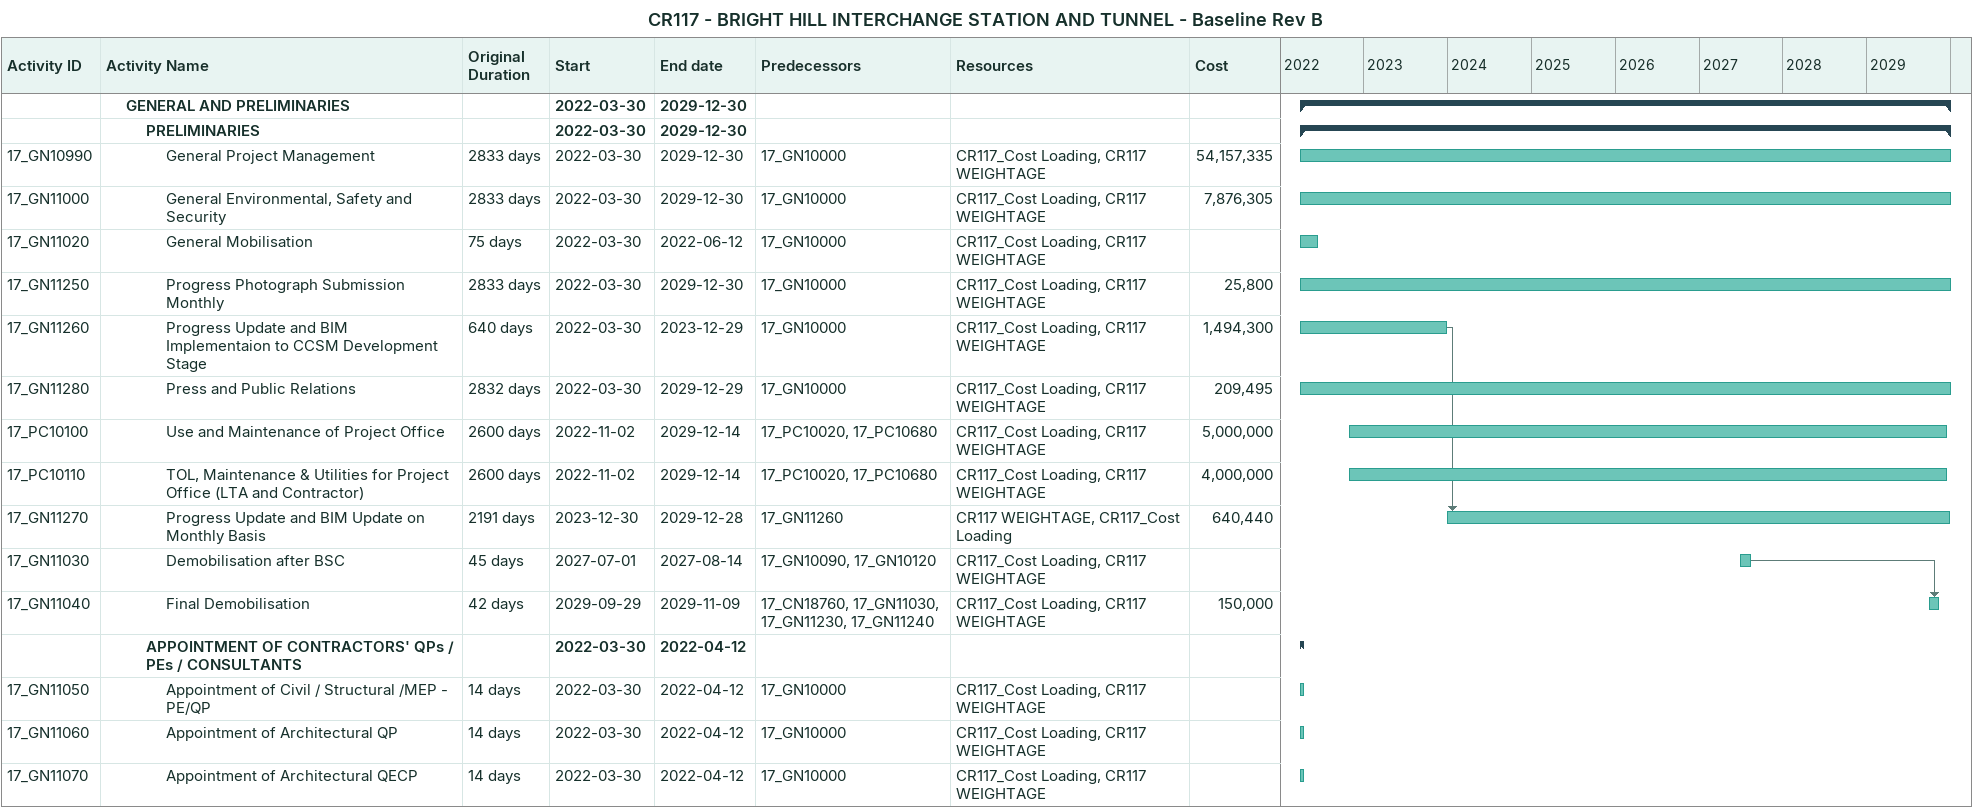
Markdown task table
CR117 - BRIGHT HILL INTERCHANGE STATION AND TUNNEL - Baseline Rev B

| ID | Level | Task | Original duration | Start | Finish | Predecessors | Resources | Cost |
|---|---|---|---|---|---|---|---|---|
|  | 2 | **GENERAL AND PRELIMINARIES** |  | 2022-03-30 | 2029-12-30 |  |  |  |
|  | 3 | **PRELIMINARIES** |  | 2022-03-30 | 2029-12-30 |  |  |  |
| 17_GN10990 | 4 | General Project Management | 2833d | 2022-03-30 | 2029-12-30 | 17_GN10000 | CR117_Cost Loading, CR117 WEIGHTAGE | 54157335 |
| 17_GN11000 | 4 | General Environmental, Safety and Security | 2833d | 2022-03-30 | 2029-12-30 | 17_GN10000 | CR117_Cost Loading, CR117 WEIGHTAGE | 7876305 |
| 17_GN11020 | 4 | General Mobilisation | 75d | 2022-03-30 | 2022-06-12 | 17_GN10000 | CR117_Cost Loading, CR117 WEIGHTAGE |  |
| 17_GN11250 | 4 | Progress Photograph Submission Monthly | 2833d | 2022-03-30 | 2029-12-30 | 17_GN10000 | CR117_Cost Loading, CR117 WEIGHTAGE | 25800 |
| 17_GN11260 | 4 | Progress Update and BIM Implementaion to CCSM Development Stage | 640d | 2022-03-30 | 2023-12-29 | 17_GN10000 | CR117_Cost Loading, CR117 WEIGHTAGE | 1494300 |
| 17_GN11280 | 4 | Press and Public Relations | 2832d | 2022-03-30 | 2029-12-29 | 17_GN10000 | CR117_Cost Loading, CR117 WEIGHTAGE | 209495 |
| 17_PC10100 | 4 | Use and Maintenance of Project Office | 2600d | 2022-11-02 | 2029-12-14 | 17_PC10020, 17_PC10680 | CR117_Cost Loading, CR117 WEIGHTAGE | 5000000 |
| 17_PC10110 | 4 | TOL, Maintenance & Utilities for Project Office (LTA and Contractor) | 2600d | 2022-11-02 | 2029-12-14 | 17_PC10020, 17_PC10680 | CR117_Cost Loading, CR117 WEIGHTAGE | 4000000 |
| 17_GN11270 | 4 | Progress Update and BIM Update on Monthly Basis | 2191d | 2023-12-30 | 2029-12-28 | 17_GN11260 | CR117 WEIGHTAGE, CR117_Cost Loading | 640440 |
| 17_GN11030 | 4 | Demobilisation after BSC | 45d | 2027-07-01 | 2027-08-14 | 17_GN10090, 17_GN10120 | CR117_Cost Loading, CR117 WEIGHTAGE |  |
| 17_GN11040 | 4 | Final Demobilisation | 42d | 2029-09-29 | 2029-11-09 | 17_CN18760, 17_GN11030, 17_GN11230, 17_GN11240 | CR117_Cost Loading, CR117 WEIGHTAGE | 150000 |
|  | 3 | **APPOINTMENT OF CONTRACTORS' QPs / PEs / CONSULTANTS** |  | 2022-03-30 | 2022-04-12 |  |  |  |
| 17_GN11050 | 4 | Appointment of Civil / Structural /MEP - PE/QP | 14d | 2022-03-30 | 2022-04-12 | 17_GN10000 | CR117_Cost Loading, CR117 WEIGHTAGE |  |
| 17_GN11060 | 4 | Appointment of Architectural QP | 14d | 2022-03-30 | 2022-04-12 | 17_GN10000 | CR117_Cost Loading, CR117 WEIGHTAGE |  |
| 17_GN11070 | 4 | Appointment of Architectural QECP | 14d | 2022-03-30 | 2022-04-12 | 17_GN10000 | CR117_Cost Loading, CR117 WEIGHTAGE |  |
